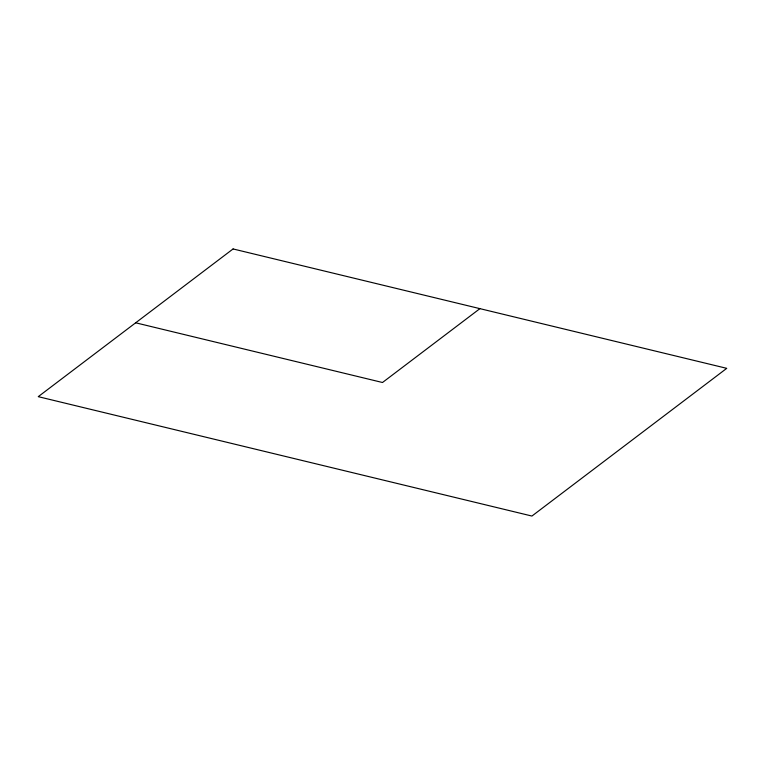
<?xml version="1.0" encoding="UTF-8"?>
<svg xmlns="http://www.w3.org/2000/svg" width="765" height="765" viewBox="0 0 765 765"><rect width="100%" height="100%" fill="white"/><g stroke="black" fill="none" stroke-linecap="round" stroke-linejoin="round"><path stroke-width="1.15" d="M479.913 308.649L382.5 382.5L135.663 322.801M233.076 248.95L38.25 396.662L531.924 516.05L726.75 368.338L233.076 248.95"/></g></svg>
